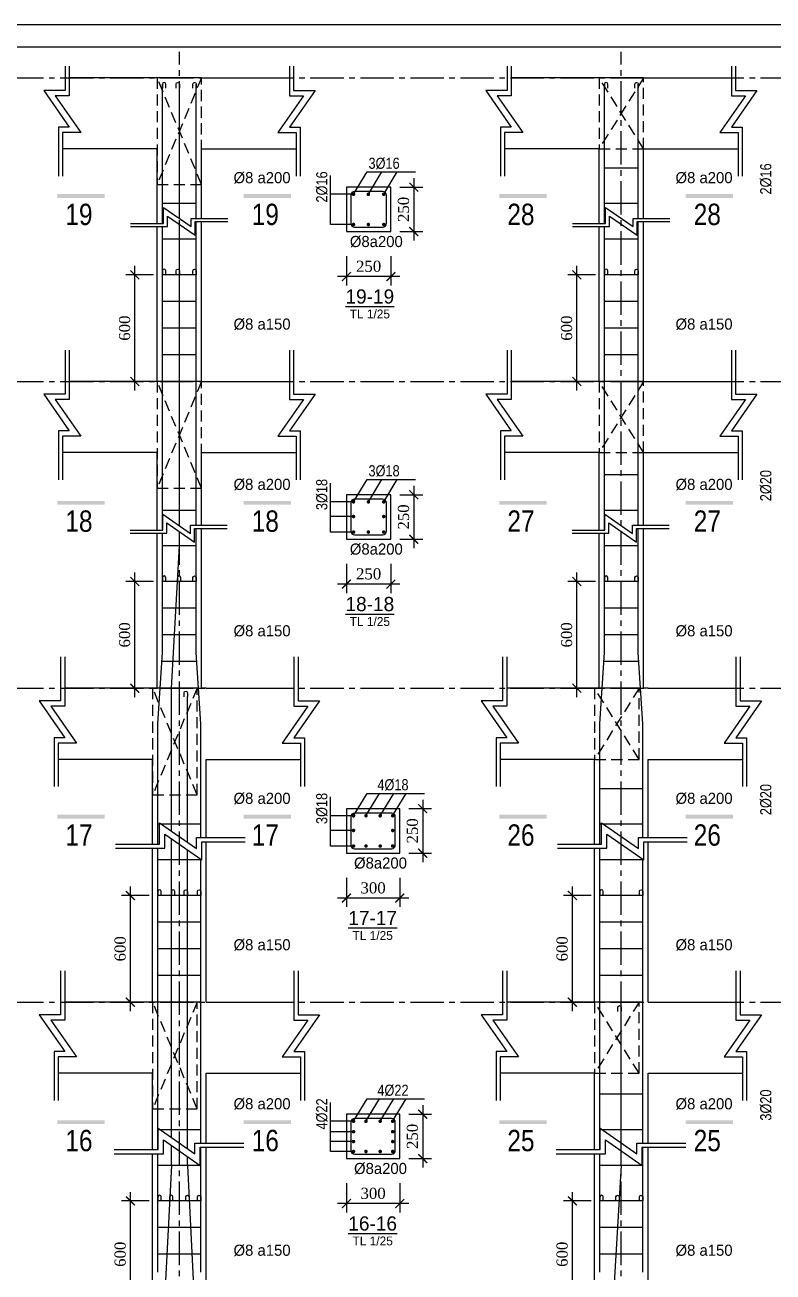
# Model space of a CAD drawing. Extents: x 394 to 12570, y -4198 to 1567.
# Drawn here: x 4833 to 5001.2, y -1526.1 to -1245.6 of the extents above; entities that cross this region are included whole.
import ezdxf

# ---------------------------------------------------------------- set-up
doc = ezdxf.new("R2010")
doc.units = 0
doc.header["$MEASUREMENT"] = 0
doc.linetypes.add('CENTER2', pattern=[1.125, 0.75, -0.125, 0.125, -0.125])
doc.linetypes.add('HIDDEN', pattern=[0.375, 0.25, -0.125])
doc.layers.get('0').update_dxf_attribs({"linetype": 'CONTINUOUS'})
doc.layers.get('DEFPOINTS').update_dxf_attribs({"linetype": 'CONTINUOUS'})
for name, color, linetype in [('cot', 8, 'CONTINUOUS'), ('DAI', 3, 'CONTINUOUS'), ('DUT', 9, 'CENTER2'), ('TEXT', 7, 'CONTINUOUS'), ('THEP', 6, 'CONTINUOUS'), ('TUONG', 7, 'CONTINUOUS')]:
    doc.layers.add(name, color=color, linetype=linetype)
doc.styles.add('DIM-NEW', font='')
doc.styles.add('style1', font='')
doc.styles.add('T1', font='romans.shx')
doc.styles.add('T2', font='')
doc.styles.get('DIM-NEW').set_extended_font_data('VNI-Helve-Condense')
doc.styles.get('style1').set_extended_font_data('VNI-Goudy')
doc.styles.get('T2').set_extended_font_data('VNI-Times')
doc.dimstyles.new('TL25', dxfattribs={"dimtxt": 2.5, "dimasz": 2, "dimexe": 2, "dimexo": 2, "dimgap": 1, "dimtad": 1, "dimdec": 0, "dimlfac": 25, "dimzin": 0, "dimdsep": 46, "dimtxsty": 'T2', "dimblk": 'ARCHTICK', "dimcen": 2.5, "dimdle": 2, "dimclrd": 1, "dimclre": 1, "dimclrt": 2, "dimadec": 0, "dimazin": 0, "dimtfac": 1, "dimtdec": 0, "dimtix": 1, "dimtofl": 0, "dimtmove": 0, "dimatfit": 0, "dimldrblk": 'ARCHTICK', "dimfxl": 1, "dimtolj": 1, "dimtzin": 0, "dimlwd": -1, "dimlwe": -1, "dimarcsym": 0})

# ---------------------------------------------------------------- blocks, each defined once
blk = doc.blocks.new('_ARCHTICK')
at = {"color": 0, "linetype": 'ByBlock', "const_width": 0.15}
blk.add_lwpolyline([(-0.5, -0.5), (0.5, 0.5)], dxfattribs=at)
blk = doc.blocks.new('*D191')
at = {"layer": 'cot', "color": 1, "transparency": 16777216}
for p, q in [((4905.29, -1297.56), (4905.29, -1304.15)), ((4915.29, -1297.56), (4915.29, -1304.15)), ((4917.29, -1302.15), (4903.29, -1302.15))]:
    blk.add_line(p, q, dxfattribs=at)
at = {"layer": 'DEFPOINTS', "color": 0, "transparency": 16777216}
for p in [(4905.29, -1295.56), (4915.29, -1295.56), (4905.29, -1302.15)]:
    blk.add_point(p, dxfattribs=at)
at = {"layer": 'cot', "color": 1, "transparency": 16777216, "xscale": 2, "yscale": 2, "zscale": 2, "rotation": 180}
blk.add_blockref('_ARCHTICK', (4905.29, -1302.15), dxfattribs=at)
at = {"layer": 'cot', "color": 1, "transparency": 16777216, "xscale": 2, "yscale": 2, "zscale": 2}
blk.add_blockref('_ARCHTICK', (4915.29, -1302.15), dxfattribs=at)
at = {"layer": 'cot', "color": 2, "lineweight": -2, "transparency": 16777216, "insert": (4910.29, -1299.85), "char_height": 2.5, "attachment_point": 5, "style": 'T2'}
blk.add_mtext('\\A1;250', dxfattribs=at)
blk = doc.blocks.new('*D190')
at = {"layer": 'cot', "color": 1, "transparency": 16777216}
for p, q in [((4920.44, -1280.04), (4920.44, -1294.04)), ((4917.29, -1282.04), (4922.44, -1282.04)), ((4917.29, -1292.04), (4922.44, -1292.04))]:
    blk.add_line(p, q, dxfattribs=at)
at = {"layer": 'DEFPOINTS', "color": 0, "transparency": 16777216}
for p in [(4915.29, -1282.04), (4915.29, -1292.04), (4920.44, -1292.04)]:
    blk.add_point(p, dxfattribs=at)
at = {"layer": 'cot', "color": 1, "transparency": 16777216, "xscale": 2, "yscale": 2, "zscale": 2}
for p, rotation in [((4920.44, -1282.04), 90), ((4920.44, -1292.04), 270)]:
    blk.add_blockref('_ARCHTICK', p, dxfattribs=dict(at, rotation=rotation))
at = {"layer": 'cot', "color": 2, "lineweight": -2, "transparency": 16777216, "insert": (4918.14, -1287.04), "char_height": 2.5, "attachment_point": 5, "rotation": 90, "style": 'T2'}
blk.add_mtext('\\A1;250', dxfattribs=at)
blk = doc.blocks.new('*D189')
at = {"layer": 'cot', "color": 1, "transparency": 16777216}
for p, q in [((4920.44, -1349.22), (4920.44, -1363.22)), ((4917.29, -1351.22), (4922.44, -1351.22)), ((4917.29, -1361.22), (4922.44, -1361.22))]:
    blk.add_line(p, q, dxfattribs=at)
at = {"layer": 'DEFPOINTS', "color": 0, "transparency": 16777216}
for p in [(4915.29, -1351.22), (4915.29, -1361.22), (4920.44, -1361.22)]:
    blk.add_point(p, dxfattribs=at)
at = {"layer": 'cot', "color": 1, "transparency": 16777216, "xscale": 2, "yscale": 2, "zscale": 2}
for p, rotation in [((4920.44, -1351.22), 90), ((4920.44, -1361.22), 270)]:
    blk.add_blockref('_ARCHTICK', p, dxfattribs=dict(at, rotation=rotation))
at = {"layer": 'cot', "color": 2, "lineweight": -2, "transparency": 16777216, "insert": (4918.14, -1356.22), "char_height": 2.5, "attachment_point": 5, "rotation": 90, "style": 'T2'}
blk.add_mtext('\\A1;250', dxfattribs=at)
blk = doc.blocks.new('*D188')
at = {"layer": 'cot', "color": 1, "transparency": 16777216}
for p, q in [((4905.29, -1366.74), (4905.29, -1373.33)), ((4915.29, -1366.74), (4915.29, -1373.33)), ((4917.29, -1371.33), (4903.29, -1371.33))]:
    blk.add_line(p, q, dxfattribs=at)
at = {"layer": 'DEFPOINTS', "color": 0, "transparency": 16777216}
for p in [(4905.29, -1364.74), (4915.29, -1364.74), (4905.29, -1371.33)]:
    blk.add_point(p, dxfattribs=at)
at = {"layer": 'cot', "color": 1, "transparency": 16777216, "xscale": 2, "yscale": 2, "zscale": 2, "rotation": 180}
blk.add_blockref('_ARCHTICK', (4905.29, -1371.33), dxfattribs=at)
at = {"layer": 'cot', "color": 1, "transparency": 16777216, "xscale": 2, "yscale": 2, "zscale": 2}
blk.add_blockref('_ARCHTICK', (4915.29, -1371.33), dxfattribs=at)
at = {"layer": 'cot', "color": 2, "lineweight": -2, "transparency": 16777216, "insert": (4910.29, -1369.03), "char_height": 2.5, "attachment_point": 5, "style": 'T2'}
blk.add_mtext('\\A1;250', dxfattribs=at)
blk = doc.blocks.new('*D187')
at = {"layer": 'cot', "color": 1, "transparency": 16777216}
for p, q in [((4905.29, -1437.36), (4905.29, -1443.94)), ((4917.29, -1437.36), (4917.29, -1443.94)), ((4919.29, -1441.94), (4903.29, -1441.94))]:
    blk.add_line(p, q, dxfattribs=at)
at = {"layer": 'DEFPOINTS', "color": 0, "transparency": 16777216}
for p in [(4905.29, -1435.36), (4917.29, -1435.36), (4905.29, -1441.94)]:
    blk.add_point(p, dxfattribs=at)
at = {"layer": 'cot', "color": 1, "transparency": 16777216, "xscale": 2, "yscale": 2, "zscale": 2, "rotation": 180}
blk.add_blockref('_ARCHTICK', (4905.29, -1441.94), dxfattribs=at)
at = {"layer": 'cot', "color": 1, "transparency": 16777216, "xscale": 2, "yscale": 2, "zscale": 2}
blk.add_blockref('_ARCHTICK', (4917.29, -1441.94), dxfattribs=at)
at = {"layer": 'cot', "color": 2, "lineweight": -2, "transparency": 16777216, "insert": (4911.29, -1439.66), "char_height": 2.5, "attachment_point": 5, "style": 'T2'}
blk.add_mtext('\\A1;300', dxfattribs=at)
blk = doc.blocks.new('*D186')
at = {"layer": 'cot', "color": 1, "transparency": 16777216}
for p, q in [((4919.29, -1421.83), (4924.44, -1421.83)), ((4922.44, -1419.83), (4922.44, -1433.83)), ((4919.29, -1431.83), (4924.44, -1431.83))]:
    blk.add_line(p, q, dxfattribs=at)
at = {"layer": 'DEFPOINTS', "color": 0, "transparency": 16777216}
for p in [(4917.29, -1421.83), (4917.29, -1431.83), (4922.44, -1431.83)]:
    blk.add_point(p, dxfattribs=at)
at = {"layer": 'cot', "color": 1, "transparency": 16777216, "xscale": 2, "yscale": 2, "zscale": 2}
for p, rotation in [((4922.44, -1421.83), 90), ((4922.44, -1431.83), 270)]:
    blk.add_blockref('_ARCHTICK', p, dxfattribs=dict(at, rotation=rotation))
at = {"layer": 'cot', "color": 2, "lineweight": -2, "transparency": 16777216, "insert": (4920.14, -1426.83), "char_height": 2.5, "attachment_point": 5, "rotation": 90, "style": 'T2'}
blk.add_mtext('\\A1;250', dxfattribs=at)
blk = doc.blocks.new('*D185')
at = {"layer": 'cot', "color": 1, "transparency": 16777216}
for p, q in [((4922.44, -1488.54), (4922.44, -1502.54)), ((4919.29, -1490.54), (4924.44, -1490.54)), ((4919.29, -1500.54), (4924.44, -1500.54))]:
    blk.add_line(p, q, dxfattribs=at)
at = {"layer": 'DEFPOINTS', "color": 0, "transparency": 16777216}
for p in [(4917.29, -1490.54), (4917.29, -1500.54), (4922.44, -1500.54)]:
    blk.add_point(p, dxfattribs=at)
at = {"layer": 'cot', "color": 1, "transparency": 16777216, "xscale": 2, "yscale": 2, "zscale": 2}
for p, rotation in [((4922.44, -1490.54), 90), ((4922.44, -1500.54), 270)]:
    blk.add_blockref('_ARCHTICK', p, dxfattribs=dict(at, rotation=rotation))
at = {"layer": 'cot', "color": 2, "lineweight": -2, "transparency": 16777216, "insert": (4920.14, -1495.54), "char_height": 2.5, "attachment_point": 5, "rotation": 90, "style": 'T2'}
blk.add_mtext('\\A1;250', dxfattribs=at)
blk = doc.blocks.new('*D184')
at = {"layer": 'cot', "color": 1, "transparency": 16777216}
for p, q in [((4905.29, -1506.06), (4905.29, -1512.65)), ((4917.29, -1506.06), (4917.29, -1512.65)), ((4919.29, -1510.65), (4903.29, -1510.65))]:
    blk.add_line(p, q, dxfattribs=at)
at = {"layer": 'DEFPOINTS', "color": 0, "transparency": 16777216}
for p in [(4905.29, -1504.06), (4917.29, -1504.06), (4905.29, -1510.65)]:
    blk.add_point(p, dxfattribs=at)
at = {"layer": 'cot', "color": 1, "transparency": 16777216, "xscale": 2, "yscale": 2, "zscale": 2, "rotation": 180}
blk.add_blockref('_ARCHTICK', (4905.29, -1510.65), dxfattribs=at)
at = {"layer": 'cot', "color": 1, "transparency": 16777216, "xscale": 2, "yscale": 2, "zscale": 2}
blk.add_blockref('_ARCHTICK', (4917.29, -1510.65), dxfattribs=at)
at = {"layer": 'cot', "color": 2, "lineweight": -2, "transparency": 16777216, "insert": (4911.29, -1508.37), "char_height": 2.5, "attachment_point": 5, "style": 'T2'}
blk.add_mtext('\\A1;300', dxfattribs=at)
blk = doc.blocks.new('*D143')
at = {"layer": 'DEFPOINTS', "color": 0, "transparency": 16777216}
for p in [(4857.72, -1301.75), (4863.93, -1301.75), (4862.73, -1325.75)]:
    blk.add_point(p, dxfattribs=at)
at = {"layer": 'TUONG', "color": 1, "transparency": 16777216}
for p, q in [((4857.72, -1327.75), (4857.72, -1299.75)), ((4861.93, -1301.75), (4855.72, -1301.75)), ((4860.73, -1325.75), (4855.72, -1325.75))]:
    blk.add_line(p, q, dxfattribs=at)
at = {"layer": 'TUONG', "color": 1, "transparency": 16777216, "xscale": 2, "yscale": 2, "zscale": 2}
for p, rotation in [((4857.72, -1301.75), 90), ((4857.72, -1325.75), 270)]:
    blk.add_blockref('_ARCHTICK', p, dxfattribs=dict(at, rotation=rotation))
at = {"layer": 'TUONG', "color": 2, "transparency": 16777216, "insert": (4855.43, -1313.75), "char_height": 2.5, "attachment_point": 5, "rotation": 90, "style": 'T2'}
blk.add_mtext('\\A1;600', dxfattribs=at)
blk = doc.blocks.new('*D142')
at = {"layer": 'DEFPOINTS', "color": 0, "transparency": 16777216}
for p in [(4857.72, -1370.74), (4863.93, -1370.74), (4862.73, -1394.74)]:
    blk.add_point(p, dxfattribs=at)
at = {"layer": 'TUONG', "color": 1, "transparency": 16777216}
for p, q in [((4857.72, -1396.74), (4857.72, -1368.74)), ((4861.93, -1370.74), (4855.72, -1370.74)), ((4860.73, -1394.74), (4855.72, -1394.74))]:
    blk.add_line(p, q, dxfattribs=at)
at = {"layer": 'TUONG', "color": 1, "transparency": 16777216, "xscale": 2, "yscale": 2, "zscale": 2}
for p, rotation in [((4857.72, -1370.74), 90), ((4857.72, -1394.74), 270)]:
    blk.add_blockref('_ARCHTICK', p, dxfattribs=dict(at, rotation=rotation))
at = {"layer": 'TUONG', "color": 2, "transparency": 16777216, "insert": (4855.43, -1382.74), "char_height": 2.5, "attachment_point": 5, "rotation": 90, "style": 'T2'}
blk.add_mtext('\\A1;600', dxfattribs=at)
blk = doc.blocks.new('*D141')
at = {"layer": 'DEFPOINTS', "color": 0, "transparency": 16777216}
for p in [(4856.72, -1441.35), (4862.93, -1441.35), (4861.73, -1465.35)]:
    blk.add_point(p, dxfattribs=at)
at = {"layer": 'TUONG', "color": 1, "transparency": 16777216}
for p, q in [((4860.93, -1441.35), (4854.72, -1441.35)), ((4856.72, -1467.35), (4856.72, -1439.35)), ((4859.73, -1465.35), (4854.72, -1465.35))]:
    blk.add_line(p, q, dxfattribs=at)
at = {"layer": 'TUONG', "color": 1, "transparency": 16777216, "xscale": 2, "yscale": 2, "zscale": 2}
for p, rotation in [((4856.72, -1441.35), 90), ((4856.72, -1465.35), 270)]:
    blk.add_blockref('_ARCHTICK', p, dxfattribs=dict(at, rotation=rotation))
at = {"layer": 'TUONG', "color": 2, "transparency": 16777216, "insert": (4854.43, -1453.35), "char_height": 2.5, "attachment_point": 5, "rotation": 90, "style": 'T2'}
blk.add_mtext('\\A1;600', dxfattribs=at)
blk = doc.blocks.new('*D140')
at = {"layer": 'DEFPOINTS', "color": 0, "transparency": 16777216}
for p in [(4856.72, -1510.06), (4862.93, -1510.06), (4861.73, -1534.06)]:
    blk.add_point(p, dxfattribs=at)
at = {"layer": 'TUONG', "color": 1, "transparency": 16777216}
for p, q in [((4856.72, -1536.06), (4856.72, -1508.06)), ((4860.93, -1510.06), (4854.72, -1510.06)), ((4859.73, -1534.06), (4854.72, -1534.06))]:
    blk.add_line(p, q, dxfattribs=at)
at = {"layer": 'TUONG', "color": 1, "transparency": 16777216, "xscale": 2, "yscale": 2, "zscale": 2}
for p, rotation in [((4856.72, -1510.06), 90), ((4856.72, -1534.06), 270)]:
    blk.add_blockref('_ARCHTICK', p, dxfattribs=dict(at, rotation=rotation))
at = {"layer": 'TUONG', "color": 2, "transparency": 16777216, "insert": (4854.43, -1522.06), "char_height": 2.5, "attachment_point": 5, "rotation": 90, "style": 'T2'}
blk.add_mtext('\\A1;600', dxfattribs=at)
blk = doc.blocks.new('*D127')
at = {"layer": 'DEFPOINTS', "color": 0, "transparency": 16777216}
for p in [(4956.1, -1510.06), (4962.3, -1510.06), (4961.1, -1534.06)]:
    blk.add_point(p, dxfattribs=at)
at = {"layer": 'TUONG', "color": 1, "transparency": 16777216}
for p, q in [((4956.1, -1536.06), (4956.1, -1508.06)), ((4960.3, -1510.06), (4954.1, -1510.06)), ((4959.1, -1534.06), (4954.1, -1534.06))]:
    blk.add_line(p, q, dxfattribs=at)
at = {"layer": 'TUONG', "color": 1, "transparency": 16777216, "xscale": 2, "yscale": 2, "zscale": 2}
for p, rotation in [((4956.1, -1510.06), 90), ((4956.1, -1534.06), 270)]:
    blk.add_blockref('_ARCHTICK', p, dxfattribs=dict(at, rotation=rotation))
at = {"layer": 'TUONG', "color": 2, "transparency": 16777216, "insert": (4953.8, -1522.06), "char_height": 2.5, "attachment_point": 5, "rotation": 90, "style": 'T2'}
blk.add_mtext('\\A1;600', dxfattribs=at)
blk = doc.blocks.new('*D126')
at = {"layer": 'DEFPOINTS', "color": 0, "transparency": 16777216}
for p in [(4956.1, -1441.35), (4962.3, -1441.35), (4961.1, -1465.35)]:
    blk.add_point(p, dxfattribs=at)
at = {"layer": 'TUONG', "color": 1, "transparency": 16777216}
for p, q in [((4960.3, -1441.35), (4954.1, -1441.35)), ((4956.1, -1467.35), (4956.1, -1439.35)), ((4959.1, -1465.35), (4954.1, -1465.35))]:
    blk.add_line(p, q, dxfattribs=at)
at = {"layer": 'TUONG', "color": 1, "transparency": 16777216, "xscale": 2, "yscale": 2, "zscale": 2}
for p, rotation in [((4956.1, -1441.35), 90), ((4956.1, -1465.35), 270)]:
    blk.add_blockref('_ARCHTICK', p, dxfattribs=dict(at, rotation=rotation))
at = {"layer": 'TUONG', "color": 2, "transparency": 16777216, "insert": (4953.8, -1453.35), "char_height": 2.5, "attachment_point": 5, "rotation": 90, "style": 'T2'}
blk.add_mtext('\\A1;600', dxfattribs=at)
blk = doc.blocks.new('*D125')
at = {"layer": 'DEFPOINTS', "color": 0, "transparency": 16777216}
for p in [(4957.1, -1370.74), (4963.3, -1370.74), (4962.1, -1394.74)]:
    blk.add_point(p, dxfattribs=at)
at = {"layer": 'TUONG', "color": 1, "transparency": 16777216}
for p, q in [((4957.1, -1396.74), (4957.1, -1368.74)), ((4961.3, -1370.74), (4955.1, -1370.74)), ((4960.1, -1394.74), (4955.1, -1394.74))]:
    blk.add_line(p, q, dxfattribs=at)
at = {"layer": 'TUONG', "color": 1, "transparency": 16777216, "xscale": 2, "yscale": 2, "zscale": 2}
for p, rotation in [((4957.1, -1370.74), 90), ((4957.1, -1394.74), 270)]:
    blk.add_blockref('_ARCHTICK', p, dxfattribs=dict(at, rotation=rotation))
at = {"layer": 'TUONG', "color": 2, "transparency": 16777216, "insert": (4954.8, -1382.74), "char_height": 2.5, "attachment_point": 5, "rotation": 90, "style": 'T2'}
blk.add_mtext('\\A1;600', dxfattribs=at)
blk = doc.blocks.new('*D124')
at = {"layer": 'DEFPOINTS', "color": 0, "transparency": 16777216}
for p in [(4957.1, -1301.75), (4963.3, -1301.75), (4962.1, -1325.75)]:
    blk.add_point(p, dxfattribs=at)
at = {"layer": 'TUONG', "color": 1, "transparency": 16777216}
for p, q in [((4957.1, -1327.75), (4957.1, -1299.75)), ((4961.3, -1301.75), (4955.1, -1301.75)), ((4960.1, -1325.75), (4955.1, -1325.75))]:
    blk.add_line(p, q, dxfattribs=at)
at = {"layer": 'TUONG', "color": 1, "transparency": 16777216, "xscale": 2, "yscale": 2, "zscale": 2}
for p, rotation in [((4957.1, -1301.75), 90), ((4957.1, -1325.75), 270)]:
    blk.add_blockref('_ARCHTICK', p, dxfattribs=dict(at, rotation=rotation))
at = {"layer": 'TUONG', "color": 2, "transparency": 16777216, "insert": (4954.8, -1313.75), "char_height": 2.5, "attachment_point": 5, "rotation": 90, "style": 'T2'}
blk.add_mtext('\\A1;600', dxfattribs=at)

msp = doc.modelspace()

# ---------------------------------------------------------------- linework, layer by layer
at = {"layer": 'cot', "lineweight": -2, "ltscale": 10}
for p, q in [((4906.889, -1283.641), (4909.932, -1278.595)), ((4909.932, -1278.595), (4920.857, -1278.595)), ((4910.227, -1283.641), (4913.27, -1278.595)), ((4913.689, -1283.641), (4916.732, -1278.595)), ((4901.685, -1290.441), (4901.685, -1279.407)), ((4906.889, -1283.641), (4901.685, -1283.641)), ((4906.889, -1290.441), (4901.685, -1290.441)), ((4901.685, -1359.618), (4901.685, -1348.584)), ((4906.889, -1352.818), (4909.932, -1347.771)), ((4909.932, -1347.771), (4920.857, -1347.771)), ((4910.227, -1352.818), (4913.27, -1347.771)), ((4913.689, -1352.818), (4916.732, -1347.771)), ((4906.889, -1352.818), (4901.685, -1352.818)), ((4906.889, -1356.121), (4901.685, -1356.121)), ((4906.889, -1359.618), (4901.685, -1359.618)), ((4901.685, -1430.232), (4901.685, -1419.198)), ((4906.889, -1423.432), (4909.932, -1418.386)), ((4909.688, -1423.432), (4912.731, -1418.386)), ((4909.932, -1418.386), (4922.857, -1418.386)), ((4912.89, -1423.432), (4915.933, -1418.386)), ((4915.689, -1423.432), (4918.732, -1418.386)), ((4906.889, -1423.432), (4901.685, -1423.432)), ((4906.889, -1426.736), (4901.685, -1426.736)), ((4906.889, -1430.232), (4901.685, -1430.232)), ((4901.685, -1498.94), (4901.685, -1487.906)), ((4906.889, -1492.14), (4909.932, -1487.094)), ((4909.688, -1492.14), (4912.731, -1487.094)), ((4909.932, -1487.094), (4922.857, -1487.094)), ((4912.89, -1492.14), (4915.933, -1487.094)), ((4915.689, -1492.14), (4918.732, -1487.094)), ((4906.889, -1492.14), (4901.685, -1492.14)), ((4906.889, -1494.486), (4901.685, -1494.486)), ((4906.889, -1496.713), (4901.685, -1496.713)), ((4906.889, -1498.94), (4901.685, -1498.94))]:
    msp.add_line(p, q, dxfattribs=at)
at = {"layer": 'DAI'}
for p, q in [((4970.904, -1277.746), (4963.304, -1277.746)), ((4871.529, -1285.746), (4863.929, -1285.746)), ((4970.904, -1285.746), (4963.304, -1285.746)), ((4871.529, -1293.746), (4863.929, -1293.746)), ((4970.904, -1293.746), (4963.304, -1293.746)), ((4871.529, -1301.746), (4863.929, -1301.746)), ((4970.904, -1301.746), (4963.304, -1301.746)), ((4871.529, -1307.746), (4863.929, -1307.746)), ((4970.904, -1307.746), (4963.304, -1307.746)), ((4871.529, -1313.746), (4863.929, -1313.746)), ((4970.904, -1313.746), (4963.304, -1313.746)), ((4871.529, -1319.746), (4863.929, -1319.746)), ((4970.904, -1319.746), (4963.304, -1319.746)), ((4871.529, -1325.746), (4863.929, -1325.746)), ((4970.904, -1325.746), (4963.304, -1325.746)), ((4970.904, -1346.737), (4963.304, -1346.737)), ((4871.529, -1354.737), (4863.929, -1354.737)), ((4970.904, -1354.737), (4963.304, -1354.737)), ((4871.529, -1362.737), (4863.929, -1362.737)), ((4970.904, -1362.737), (4963.304, -1362.737)), ((4871.529, -1370.737), (4863.929, -1370.737)), ((4970.904, -1370.737), (4963.304, -1370.737)), ((4871.529, -1376.737), (4863.929, -1376.737)), ((4970.904, -1376.737), (4963.304, -1376.737)), ((4871.529, -1382.737), (4863.929, -1382.737)), ((4970.904, -1382.737), (4963.304, -1382.737)), ((4871.654, -1388.737), (4863.804, -1388.737)), ((4971.029, -1388.737), (4963.179, -1388.737)), ((4872.029, -1394.737), (4863.429, -1394.737)), ((4971.404, -1394.737), (4962.804, -1394.737)), ((4971.904, -1417.352), (4962.304, -1417.352)), ((4872.529, -1425.352), (4862.929, -1425.352)), ((4971.904, -1425.352), (4962.304, -1425.352)), ((4872.529, -1433.352), (4862.929, -1433.352)), ((4971.904, -1433.352), (4962.304, -1433.352)), ((4872.529, -1441.352), (4862.929, -1441.352)), ((4971.904, -1441.352), (4962.304, -1441.352)), ((4872.529, -1447.352), (4862.929, -1447.352)), ((4971.904, -1447.352), (4962.304, -1447.352)), ((4872.529, -1453.352), (4862.929, -1453.352)), ((4971.904, -1453.352), (4962.304, -1453.352)), ((4872.529, -1459.352), (4862.929, -1459.352)), ((4971.904, -1459.352), (4962.304, -1459.352)), ((4872.529, -1465.352), (4862.929, -1465.352)), ((4971.904, -1465.352), (4962.304, -1465.352)), ((4971.904, -1486.059), (4962.304, -1486.059)), ((4872.529, -1494.059), (4862.929, -1494.059)), ((4971.904, -1494.059), (4962.304, -1494.059)), ((4872.529, -1502.059), (4862.929, -1502.059)), ((4971.904, -1502.059), (4962.304, -1502.059)), ((4872.529, -1510.059), (4862.929, -1510.059)), ((4971.904, -1510.059), (4962.304, -1510.059)), ((4872.529, -1516.059), (4862.929, -1516.059)), ((4971.904, -1516.059), (4962.304, -1516.059)), ((4872.529, -1522.059), (4862.929, -1522.059)), ((4971.904, -1522.059), (4962.304, -1522.059))]:
    msp.add_line(p, q, dxfattribs=at)
for points in [[(4913.489, -1291.041, 0.4142136), (4914.289, -1290.241), (4914.289, -1283.841, 0.4142136), (4913.489, -1283.041), (4907.089, -1283.041, 0.4142136), (4906.289, -1283.841), (4906.289, -1290.241, 0.4142136), (4907.089, -1291.041)], [(4913.489, -1360.218, 0.4142136), (4914.289, -1359.418), (4914.289, -1353.018, 0.4142136), (4913.489, -1352.218), (4907.089, -1352.218, 0.4142136), (4906.289, -1353.018), (4906.289, -1359.418, 0.4142136), (4907.089, -1360.218)], [(4915.489, -1430.832, 0.4142136), (4916.289, -1430.032), (4916.289, -1423.632, 0.4142136), (4915.489, -1422.832), (4907.089, -1422.832, 0.4142136), (4906.289, -1423.632), (4906.289, -1430.032, 0.4142136), (4907.089, -1430.832)], [(4915.489, -1499.54, 0.4142136), (4916.289, -1498.74), (4916.289, -1492.34, 0.4142136), (4915.489, -1491.54), (4907.089, -1491.54, 0.4142136), (4906.289, -1492.34), (4906.289, -1498.74, 0.4142136), (4907.089, -1499.54)]]:
    msp.add_lwpolyline(points, format="xyb", close=True, dxfattribs=at)
at = {"layer": 'DUT', "linetype": 'CENTER2', "ltscale": 10}
for p, q in [((4867.729, -2008.223), (4867.729, -1251.602)), ((4967.104, -2008.223), (4967.104, -1251.602)), ((4717.178, -1257.416), (5201.385, -1257.416)), ((4717.178, -1325.746), (5201.385, -1325.746)), ((4717.178, -1394.737), (5201.385, -1394.737)), ((4717.178, -1465.352), (5201.385, -1465.352))]:
    msp.add_line(p, q, dxfattribs=at)
at = {"layer": 'DUT', "linetype": 'HIDDEN', "ltscale": 10}
for p, q in [((4872.729, -1281.416), (4862.729, -1257.416)), ((4872.729, -1257.416), (4862.729, -1281.416)), ((4972.104, -1257.416), (4962.104, -1273.416)), ((4972.104, -1273.416), (4962.104, -1257.416)), ((4872.729, -1349.746), (4862.729, -1325.746)), ((4872.729, -1325.746), (4862.729, -1349.746)), ((4972.104, -1325.746), (4962.104, -1341.746)), ((4972.104, -1341.746), (4962.104, -1325.746)), ((4871.729, -1418.737), (4861.729, -1394.737)), ((4871.729, -1394.737), (4861.729, -1418.737)), ((4971.104, -1394.737), (4961.104, -1410.737)), ((4971.104, -1410.737), (4961.104, -1394.737)), ((4871.729, -1489.352), (4861.729, -1465.352)), ((4871.729, -1465.352), (4861.729, -1489.352)), ((4971.104, -1465.352), (4961.104, -1481.352)), ((4971.104, -1481.352), (4961.104, -1465.352))]:
    msp.add_line(p, q, dxfattribs=at)
for points in [[(4862.729, -1281.416), (4872.729, -1281.416), (4872.729, -1257.416), (4862.729, -1257.416)], [(4962.104, -1273.416), (4972.104, -1273.416), (4972.104, -1257.416), (4962.104, -1257.416)], [(4962.104, -1341.746), (4972.104, -1341.746), (4972.104, -1325.746), (4962.104, -1325.746)], [(4861.729, -1418.737), (4871.729, -1418.737), (4871.729, -1394.737), (4861.729, -1394.737)], [(4961.104, -1410.737), (4971.104, -1410.737), (4971.104, -1394.737), (4961.104, -1394.737)], [(4961.104, -1481.352), (4971.104, -1481.352), (4971.104, -1465.352), (4961.104, -1465.352)]]:
    msp.add_lwpolyline(points, close=True, dxfattribs=at)
for points in [[(4872.729, -1325.746), (4862.729, -1325.746)], [(4862.729, -1325.746), (4862.729, -1349.746), (4872.729, -1349.746), (4872.729, -1325.746)], [(4861.729, -1465.352), (4861.729, -1489.352), (4871.729, -1489.352), (4871.729, -1465.352), (4861.729, -1465.352)]]:
    msp.add_lwpolyline(points, dxfattribs=at)
at = {"layer": 'TEXT', "ltscale": 10}
for points in [[(4850.957, -1284.452), (4850.957, -1283.612), (4840.314, -1284.452), (4840.314, -1283.612)], [(4892.856, -1284.452), (4892.856, -1283.612), (4882.213, -1284.452), (4882.213, -1283.612)], [(4950.333, -1284.452), (4950.333, -1283.612), (4939.689, -1284.452), (4939.689, -1283.612)], [(4992.232, -1284.452), (4992.232, -1283.612), (4981.588, -1284.452), (4981.588, -1283.612)], [(4850.957, -1353.443), (4850.957, -1352.603), (4840.314, -1353.443), (4840.314, -1352.603)], [(4892.856, -1353.443), (4892.856, -1352.603), (4882.213, -1353.443), (4882.213, -1352.603)], [(4950.333, -1353.443), (4950.333, -1352.603), (4939.689, -1353.443), (4939.689, -1352.603)], [(4992.232, -1353.443), (4992.232, -1352.603), (4981.588, -1353.443), (4981.588, -1352.603)], [(4850.957, -1424.058), (4850.957, -1423.218), (4840.314, -1424.058), (4840.314, -1423.218)], [(4892.856, -1424.058), (4892.856, -1423.218), (4882.213, -1424.058), (4882.213, -1423.218)], [(4950.333, -1424.058), (4950.333, -1423.218), (4939.689, -1424.058), (4939.689, -1423.218)], [(4992.232, -1424.058), (4992.232, -1423.218), (4981.588, -1424.058), (4981.588, -1423.218)], [(4850.957, -1492.765), (4850.957, -1491.925), (4840.314, -1492.765), (4840.314, -1491.925)], [(4892.856, -1492.765), (4892.856, -1491.925), (4882.213, -1492.765), (4882.213, -1491.925)], [(4950.333, -1492.765), (4950.333, -1491.925), (4939.689, -1492.765), (4939.689, -1491.925)], [(4992.232, -1492.765), (4992.232, -1491.925), (4981.588, -1492.765), (4981.588, -1491.925)]]:
    msp.add_trace(points, dxfattribs=at)
at = {"layer": 'THEP', "ltscale": 10}
for p, q in [((4867.729, -1289.072), (4867.729, -1258.855)), ((4867.729, -1358.148), (4867.729, -1290.397)), ((4867.729, -1362.737), (4867.729, -1359.473)), ((4865.929, -1394.737), (4867.729, -1362.737)), ((4862.929, -1402.737), (4863.929, -1386.737)), ((4872.529, -1402.737), (4871.529, -1386.737)), ((4962.304, -1402.737), (4963.304, -1386.737)), ((4971.904, -1402.737), (4970.904, -1386.737)), ((4865.929, -1426.838), (4865.929, -1394.737)), ((4869.529, -1429.348), (4869.529, -1396.636)), ((4865.929, -1495.761), (4865.929, -1428.605)), ((4869.529, -1498.271), (4869.529, -1431.115)), ((4967.104, -1497.016), (4967.104, -1467.408)), ((4865.929, -1502.059), (4865.929, -1497.528)), ((4869.529, -1502.059), (4869.529, -1500.038)), ((4967.104, -1502.059), (4967.104, -1498.783)), ((4865.929, -1502.059), (4864.329, -1534.059)), ((4869.529, -1502.059), (4871.129, -1534.059)), ((4967.104, -1502.059), (4965.173, -1534.059))]:
    msp.add_line(p, q, dxfattribs=at)
msp.add_lwpolyline([(5269.142, -2081.552), (5269.142, -1250.552), (4685.142, -1250.552), (4685.142, -2081.552)], close=True, dxfattribs=at)
for points in [[(4864.679, -1259.757), (4864.679, -1258.855, 1), (4863.929, -1258.855), (4863.929, -1259.749)], [(4866.979, -1259.757), (4866.979, -1258.855, -1), (4867.729, -1258.855), (4867.729, -1259.749)], [(4870.779, -1259.757), (4870.779, -1258.855, -1), (4871.529, -1258.855), (4871.529, -1259.749)], [(4964.054, -1259.757), (4964.054, -1258.855, 1), (4963.304, -1258.855), (4963.304, -1259.749)], [(4970.154, -1259.757), (4970.154, -1258.855, -1), (4970.904, -1258.855), (4970.904, -1259.749)], [(4864.679, -1301.755), (4864.679, -1300.853, 1), (4863.929, -1300.853), (4863.929, -1301.746)], [(4866.979, -1301.755), (4866.979, -1300.853, -1), (4867.729, -1300.853), (4867.729, -1301.746)], [(4870.779, -1301.755), (4870.779, -1300.853, -1), (4871.529, -1300.853), (4871.529, -1301.746)], [(4964.054, -1301.755), (4964.054, -1300.853, 1), (4963.304, -1300.853), (4963.304, -1301.746)], [(4970.154, -1301.755), (4970.154, -1300.853, -1), (4970.904, -1300.853), (4970.904, -1301.746)], [(4864.679, -1370.745), (4864.679, -1369.843, 1), (4863.929, -1369.843), (4863.929, -1370.737)], [(4868.029, -1370.745), (4868.029, -1369.843, 1), (4867.279, -1369.843), (4867.279, -1370.737)], [(4870.779, -1370.745), (4870.779, -1369.843, -1), (4871.529, -1369.843), (4871.529, -1370.737)], [(4964.054, -1370.745), (4964.054, -1369.843, 1), (4963.304, -1369.843), (4963.304, -1370.737)], [(4970.154, -1370.745), (4970.154, -1369.843, -1), (4970.904, -1369.843), (4970.904, -1370.737)], [(4868.779, -1396.644), (4868.779, -1395.743, -1), (4869.529, -1395.743), (4869.529, -1396.636)], [(4863.679, -1441.36), (4863.679, -1440.458, 1), (4862.929, -1440.458), (4862.929, -1441.352)], [(4866.679, -1441.36), (4866.679, -1440.458, 1), (4865.929, -1440.458), (4865.929, -1441.352)], [(4868.779, -1441.36), (4868.779, -1440.458, -1), (4869.529, -1440.458), (4869.529, -1441.352)], [(4871.779, -1441.36), (4871.779, -1440.458, -1), (4872.529, -1440.458), (4872.529, -1441.352)], [(4963.054, -1441.36), (4963.054, -1440.458, 1), (4962.304, -1440.458), (4962.304, -1441.352)], [(4971.154, -1441.36), (4971.154, -1440.458, -1), (4971.904, -1440.458), (4971.904, -1441.352)], [(4966.354, -1467.417), (4966.354, -1466.515, -1), (4967.104, -1466.515), (4967.104, -1467.408)], [(4863.679, -1510.068), (4863.679, -1509.166, 1), (4862.929, -1509.166), (4862.929, -1510.059)], [(4866.279, -1510.068), (4866.279, -1509.166, 1), (4865.529, -1509.166), (4865.529, -1510.059)], [(4869.178, -1510.045), (4869.178, -1509.143, -1), (4869.928, -1509.143), (4869.928, -1510.037)], [(4871.779, -1510.068), (4871.779, -1509.166, -1), (4872.529, -1509.166), (4872.529, -1510.059)], [(4963.054, -1510.068), (4963.054, -1509.166, 1), (4962.304, -1509.166), (4962.304, -1510.059)], [(4965.871, -1510.068), (4965.871, -1509.166, -1), (4966.621, -1509.166), (4966.621, -1510.059)], [(4971.154, -1510.068), (4971.154, -1509.166, -1), (4971.904, -1509.166), (4971.904, -1510.059)]]:
    msp.add_lwpolyline(points, format="xyb", dxfattribs=at)
for points in [[(4863.929, -1290.206), (4863.929, -1258.855)], [(4871.529, -1289.102), (4871.529, -1258.855)], [(4963.304, -1290.206), (4963.304, -1258.855)], [(4970.904, -1289.102), (4970.904, -1258.855)], [(4871.529, -1358.092), (4871.529, -1289.79)], [(4970.904, -1358.092), (4970.904, -1289.79)], [(4863.929, -1359.197), (4863.929, -1290.894)], [(4963.304, -1359.197), (4963.304, -1290.894)], [(4863.929, -1386.737), (4863.929, -1359.885)], [(4871.529, -1386.737), (4871.529, -1358.78)], [(4963.304, -1386.737), (4963.304, -1359.885)], [(4970.904, -1386.737), (4970.904, -1358.78)], [(4862.929, -1429.812), (4862.929, -1402.737)], [(4872.529, -1428.338), (4872.529, -1402.737)], [(4962.304, -1429.812), (4962.304, -1402.737)], [(4971.904, -1428.338), (4971.904, -1402.737)], [(4862.929, -1498.519), (4862.929, -1430.729)], [(4872.529, -1497.046), (4872.529, -1433.207)], [(4962.304, -1498.519), (4962.304, -1430.729)], [(4971.904, -1497.046), (4971.904, -1433.207)], [(4862.929, -1526.059), (4862.929, -1499.437)], [(4872.529, -1526.059), (4872.529, -1497.963)], [(4962.304, -1526.059), (4962.304, -1499.437)], [(4971.904, -1526.059), (4971.904, -1497.963)]]:
    msp.add_lwpolyline(points, dxfattribs=at)
at = {"layer": 'THEP', "const_width": 0.4}
for points in [[(4906.889, -1283.441, -1), (4906.889, -1283.841, -1)], [(4910.227, -1283.441, -1), (4910.227, -1283.841, -1)], [(4913.689, -1283.441, 1), (4913.689, -1283.841, 1)], [(4906.889, -1290.641, 1), (4906.889, -1290.241, 1)], [(4910.227, -1290.641, 1), (4910.227, -1290.241, 1)], [(4913.689, -1290.641, -1), (4913.689, -1290.241, -1)], [(4906.889, -1352.618, -1), (4906.889, -1353.018, -1)], [(4910.227, -1352.618, -1), (4910.227, -1353.018, -1)], [(4913.689, -1352.618, 1), (4913.689, -1353.018, 1)], [(4906.889, -1356.321, 1), (4906.889, -1355.921, 1)], [(4913.689, -1356.321, -1), (4913.689, -1355.921, -1)], [(4906.889, -1359.818, 1), (4906.889, -1359.418, 1)], [(4910.227, -1359.818, 1), (4910.227, -1359.418, 1)], [(4913.689, -1359.818, -1), (4913.689, -1359.418, -1)], [(4906.889, -1423.232, -1), (4906.889, -1423.632, -1)], [(4909.688, -1423.232, -1), (4909.688, -1423.632, -1)], [(4912.89, -1423.232, 1), (4912.89, -1423.632, 1)], [(4915.689, -1423.232, 1), (4915.689, -1423.632, 1)], [(4906.889, -1426.936, 1), (4906.889, -1426.536, 1)], [(4915.689, -1426.936, -1), (4915.689, -1426.536, -1)], [(4906.889, -1430.432, 1), (4906.889, -1430.032, 1)], [(4909.688, -1430.432, 1), (4909.688, -1430.032, 1)], [(4912.89, -1430.432, -1), (4912.89, -1430.032, -1)], [(4915.689, -1430.432, -1), (4915.689, -1430.032, -1)], [(4906.889, -1491.94, -1), (4906.889, -1492.34, -1)], [(4909.688, -1491.94, -1), (4909.688, -1492.34, -1)], [(4912.89, -1491.94, 1), (4912.89, -1492.34, 1)], [(4915.689, -1491.94, 1), (4915.689, -1492.34, 1)], [(4906.889, -1494.686, 1), (4906.889, -1494.286, 1)], [(4915.689, -1494.686, -1), (4915.689, -1494.286, -1)], [(4906.889, -1496.913, 1), (4906.889, -1496.513, 1)], [(4915.689, -1496.913, -1), (4915.689, -1496.513, -1)], [(4906.889, -1499.14, 1), (4906.889, -1498.74, 1)], [(4909.688, -1499.14, 1), (4909.688, -1498.74, 1)], [(4912.89, -1499.14, -1), (4912.89, -1498.74, -1)], [(4915.689, -1499.14, -1), (4915.689, -1498.74, -1)]]:
    msp.add_lwpolyline(points, format="xyb", close=True, dxfattribs=at)
at = {"layer": 'TUONG'}
for p, q in [((4862.729, -1257.416), (4842.963, -1257.416)), ((4872.729, -1257.416), (4862.729, -1257.416)), ((4872.729, -1257.416), (4892.495, -1257.416)), ((4962.104, -1257.416), (4942.338, -1257.416)), ((4972.104, -1257.416), (4962.104, -1257.416)), ((4972.104, -1257.416), (4991.87, -1257.416)), ((4862.729, -1273.416), (4841.49, -1273.416)), ((4862.729, -1290.206), (4862.729, -1273.416)), ((4872.729, -1289.102), (4872.729, -1273.416)), ((4872.729, -1273.416), (4893.968, -1273.416)), ((4962.104, -1273.416), (4940.865, -1273.416)), ((4962.104, -1290.206), (4962.104, -1273.416)), ((4972.104, -1289.102), (4972.104, -1273.416)), ((4972.104, -1273.416), (4993.343, -1273.416)), ((4872.729, -1325.746), (4872.729, -1289.79)), ((4972.104, -1325.746), (4972.104, -1289.79)), ((4862.729, -1325.746), (4862.729, -1290.894)), ((4962.104, -1325.746), (4962.104, -1290.894)), ((4862.729, -1325.746), (4842.963, -1325.746)), ((4872.729, -1325.746), (4892.495, -1325.746)), ((4962.104, -1325.746), (4942.338, -1325.746)), ((4972.104, -1325.746), (4991.87, -1325.746)), ((4862.729, -1341.746), (4841.49, -1341.746)), ((4862.729, -1359.197), (4862.729, -1341.746)), ((4872.729, -1358.092), (4872.729, -1341.746)), ((4872.729, -1341.746), (4893.968, -1341.746)), ((4962.104, -1341.746), (4940.865, -1341.746)), ((4962.104, -1359.197), (4962.104, -1341.746)), ((4972.104, -1358.092), (4972.104, -1341.746)), ((4972.104, -1341.746), (4993.343, -1341.746)), ((4862.729, -1394.737), (4862.729, -1359.885)), ((4872.729, -1394.737), (4872.729, -1358.78)), ((4962.104, -1394.737), (4962.104, -1359.885)), ((4972.104, -1394.737), (4972.104, -1358.78)), ((4861.729, -1394.737), (4841.963, -1394.737)), ((4861.729, -1394.737), (4862.729, -1394.737)), ((4873.729, -1394.737), (4872.729, -1394.737)), ((4873.729, -1394.737), (4893.495, -1394.737)), ((4961.104, -1394.737), (4941.338, -1394.737)), ((4961.104, -1394.737), (4962.104, -1394.737)), ((4973.104, -1394.737), (4972.104, -1394.737)), ((4973.104, -1394.737), (4992.87, -1394.737)), ((4861.729, -1410.737), (4840.49, -1410.737)), ((4861.729, -1429.812), (4861.729, -1410.737)), ((4873.729, -1428.338), (4873.729, -1410.737)), ((4873.729, -1410.737), (4894.968, -1410.737)), ((4961.104, -1410.737), (4939.865, -1410.737)), ((4961.104, -1429.812), (4961.104, -1410.737)), ((4973.104, -1428.338), (4973.104, -1410.737)), ((4973.104, -1410.737), (4994.343, -1410.737)), ((4873.729, -1465.352), (4873.729, -1429.256)), ((4973.104, -1465.352), (4973.104, -1429.256)), ((4861.729, -1465.352), (4861.729, -1430.729)), ((4961.104, -1465.352), (4961.104, -1430.729)), ((4861.729, -1465.352), (4841.963, -1465.352)), ((4873.729, -1465.352), (4893.495, -1465.352)), ((4961.104, -1465.352), (4941.338, -1465.352)), ((4973.104, -1465.352), (4992.87, -1465.352)), ((4861.729, -1481.352), (4840.49, -1481.352)), ((4861.729, -1498.519), (4861.729, -1481.352)), ((4873.729, -1497.046), (4873.729, -1481.352)), ((4873.729, -1481.352), (4894.968, -1481.352)), ((4961.104, -1481.352), (4939.865, -1481.352)), ((4961.104, -1498.519), (4961.104, -1481.352)), ((4973.104, -1497.046), (4973.104, -1481.352)), ((4973.104, -1481.352), (4994.343, -1481.352)), ((4861.729, -1534.059), (4861.729, -1499.437)), ((4873.729, -1534.059), (4873.729, -1497.963)), ((4961.104, -1534.059), (4961.104, -1499.437)), ((4973.104, -1534.059), (4973.104, -1497.963))]:
    msp.add_line(p, q, dxfattribs=at)
msp.add_lwpolyline([(5274.142, -2086.552), (5274.142, -1245.552), (4680.142, -1245.552), (4680.142, -2086.552)], close=True, dxfattribs=at)
for points in [[(4842.046, -1254.814), (4842.046, -1260.274), (4837.227, -1260.274), (4842.993, -1268.543), (4840.572, -1268.543), (4840.572, -1279.545)], [(4842.963, -1254.814), (4842.963, -1261.474), (4839.831, -1261.474), (4845.596, -1269.743), (4841.49, -1269.743), (4841.49, -1279.545)], [(4892.495, -1254.814), (4892.495, -1261.474), (4895.627, -1261.474), (4889.862, -1269.743), (4893.968, -1269.743), (4893.968, -1279.545)], [(4893.412, -1254.814), (4893.412, -1260.274), (4898.231, -1260.274), (4892.465, -1268.543), (4894.885, -1268.543), (4894.885, -1279.545)], [(4941.421, -1254.814), (4941.421, -1260.274), (4936.602, -1260.274), (4942.368, -1268.543), (4939.948, -1268.543), (4939.948, -1279.545)], [(4942.338, -1254.814), (4942.338, -1261.474), (4939.206, -1261.474), (4944.972, -1269.743), (4940.865, -1269.743), (4940.865, -1279.545)], [(4991.87, -1254.814), (4991.87, -1261.474), (4995.002, -1261.474), (4989.237, -1269.743), (4993.343, -1269.743), (4993.343, -1279.545)], [(4992.787, -1254.814), (4992.787, -1260.274), (4997.606, -1260.274), (4991.84, -1268.543), (4994.261, -1268.543), (4994.261, -1279.545)], [(4915.289, -1282.041), (4915.289, -1282.041), (4905.289, -1282.041), (4905.289, -1292.041), (4915.289, -1292.041), (4915.289, -1292.041)], [(4915.289, -1292.041), (4915.289, -1282.041)], [(4856.761, -1290.206), (4864.173, -1290.206), (4864.173, -1286.592), (4870.375, -1290.917), (4870.375, -1289.102), (4878.627, -1289.102)], [(4956.136, -1290.206), (4963.549, -1290.206), (4963.549, -1286.592), (4969.75, -1290.917), (4969.75, -1289.102), (4978.002, -1289.102)], [(4856.761, -1290.894), (4865.073, -1290.894), (4865.073, -1288.545), (4871.275, -1292.869), (4871.275, -1289.79), (4878.627, -1289.79)], [(4956.136, -1290.894), (4964.449, -1290.894), (4964.449, -1288.545), (4970.65, -1292.869), (4970.65, -1289.79), (4978.002, -1289.79)], [(4842.046, -1318.721), (4842.046, -1328.604), (4837.227, -1328.604), (4842.993, -1336.873), (4840.572, -1336.873), (4840.572, -1347.875)], [(4842.963, -1318.721), (4842.963, -1329.804), (4839.831, -1329.804), (4845.596, -1338.073), (4841.49, -1338.073), (4841.49, -1347.875)], [(4892.495, -1318.721), (4892.495, -1329.804), (4895.627, -1329.804), (4889.862, -1338.073), (4893.968, -1338.073), (4893.968, -1347.875)], [(4893.412, -1318.721), (4893.412, -1328.604), (4898.231, -1328.604), (4892.465, -1336.873), (4894.885, -1336.873), (4894.885, -1347.875)], [(4941.421, -1318.721), (4941.421, -1328.604), (4936.602, -1328.604), (4942.368, -1336.873), (4939.948, -1336.873), (4939.948, -1347.875)], [(4942.338, -1318.721), (4942.338, -1329.804), (4939.206, -1329.804), (4944.972, -1338.073), (4940.865, -1338.073), (4940.865, -1347.875)], [(4991.87, -1318.721), (4991.87, -1329.804), (4995.002, -1329.804), (4989.237, -1338.073), (4993.343, -1338.073), (4993.343, -1347.875)], [(4992.787, -1318.721), (4992.787, -1328.604), (4997.606, -1328.604), (4991.84, -1336.873), (4994.261, -1336.873), (4994.261, -1347.875)], [(4915.289, -1351.218), (4915.289, -1351.218), (4905.289, -1351.218), (4905.289, -1361.218), (4915.289, -1361.218), (4915.289, -1361.218)], [(4915.289, -1361.218), (4915.289, -1351.218)], [(4856.638, -1359.197), (4864.051, -1359.197), (4864.051, -1355.583), (4870.252, -1359.907), (4870.252, -1358.092), (4878.504, -1358.092)], [(4856.638, -1359.885), (4864.951, -1359.885), (4864.951, -1357.536), (4871.152, -1361.86), (4871.152, -1358.78), (4878.504, -1358.78)], [(4956.013, -1359.197), (4963.426, -1359.197), (4963.426, -1355.583), (4969.627, -1359.907), (4969.627, -1358.092), (4977.879, -1358.092)], [(4956.013, -1359.885), (4964.326, -1359.885), (4964.326, -1357.536), (4970.527, -1361.86), (4970.527, -1358.78), (4977.879, -1358.78)], [(4841.046, -1387.712), (4841.046, -1397.595), (4836.227, -1397.595), (4841.993, -1405.863), (4839.572, -1405.863), (4839.572, -1416.866)], [(4841.963, -1387.712), (4841.963, -1398.795), (4838.831, -1398.795), (4844.596, -1407.063), (4840.49, -1407.063), (4840.49, -1416.866)], [(4893.495, -1387.712), (4893.495, -1398.795), (4896.627, -1398.795), (4890.862, -1407.063), (4894.968, -1407.063), (4894.968, -1416.866)], [(4894.412, -1387.712), (4894.412, -1397.595), (4899.231, -1397.595), (4893.465, -1405.863), (4895.885, -1405.863), (4895.885, -1416.866)], [(4940.421, -1387.712), (4940.421, -1397.595), (4935.602, -1397.595), (4941.368, -1405.863), (4938.948, -1405.863), (4938.948, -1416.866)], [(4941.338, -1387.712), (4941.338, -1398.795), (4938.206, -1398.795), (4943.972, -1407.063), (4939.865, -1407.063), (4939.865, -1416.866)], [(4992.87, -1387.712), (4992.87, -1398.795), (4996.002, -1398.795), (4990.237, -1407.063), (4994.343, -1407.063), (4994.343, -1416.866)], [(4993.787, -1387.712), (4993.787, -1397.595), (4998.606, -1397.595), (4992.84, -1405.863), (4995.261, -1405.863), (4995.261, -1416.866)], [(4917.289, -1421.832), (4917.289, -1421.832), (4905.289, -1421.832), (4905.289, -1431.832), (4917.289, -1431.832), (4917.289, -1431.832)], [(4917.289, -1431.832), (4917.289, -1421.832)], [(4853.4, -1429.812), (4863.284, -1429.812), (4863.284, -1424.993), (4871.552, -1430.759), (4871.552, -1428.338), (4882.555, -1428.338)], [(4853.4, -1430.729), (4864.484, -1430.729), (4864.484, -1427.597), (4872.752, -1433.362), (4872.752, -1429.256), (4882.555, -1429.256)], [(4952.776, -1429.812), (4962.659, -1429.812), (4962.659, -1424.993), (4970.927, -1430.759), (4970.927, -1428.338), (4981.93, -1428.338)], [(4952.776, -1430.729), (4963.859, -1430.729), (4963.859, -1427.597), (4972.127, -1433.362), (4972.127, -1429.256), (4981.93, -1429.256)], [(4841.046, -1458.326), (4841.046, -1468.21), (4836.227, -1468.21), (4841.993, -1476.478), (4839.572, -1476.478), (4839.572, -1487.481)], [(4841.963, -1458.326), (4841.963, -1469.41), (4838.831, -1469.41), (4844.596, -1477.678), (4840.49, -1477.678), (4840.49, -1487.481)], [(4893.495, -1458.326), (4893.495, -1469.41), (4896.627, -1469.41), (4890.862, -1477.678), (4894.968, -1477.678), (4894.968, -1487.481)], [(4894.412, -1458.326), (4894.412, -1468.21), (4899.231, -1468.21), (4893.465, -1476.478), (4895.885, -1476.478), (4895.885, -1487.481)], [(4940.421, -1458.326), (4940.421, -1468.21), (4935.602, -1468.21), (4941.368, -1476.478), (4938.948, -1476.478), (4938.948, -1487.481)], [(4941.338, -1458.326), (4941.338, -1469.41), (4938.206, -1469.41), (4943.972, -1477.678), (4939.865, -1477.678), (4939.865, -1487.481)], [(4992.87, -1458.326), (4992.87, -1469.41), (4996.002, -1469.41), (4990.237, -1477.678), (4994.343, -1477.678), (4994.343, -1487.481)], [(4993.787, -1458.326), (4993.787, -1468.21), (4998.606, -1468.21), (4992.84, -1476.478), (4995.261, -1476.478), (4995.261, -1487.481)], [(4917.289, -1490.54), (4917.289, -1490.54), (4905.289, -1490.54), (4905.289, -1500.54), (4917.289, -1500.54), (4917.289, -1500.54)], [(4917.289, -1500.54), (4917.289, -1490.54)], [(4853.091, -1498.519), (4862.974, -1498.519), (4862.974, -1493.7), (4871.242, -1499.466), (4871.242, -1497.046), (4882.245, -1497.046)], [(4952.466, -1498.519), (4962.349, -1498.519), (4962.349, -1493.7), (4970.618, -1499.466), (4970.618, -1497.046), (4981.62, -1497.046)], [(4853.091, -1499.437), (4864.174, -1499.437), (4864.174, -1496.304), (4872.442, -1502.07), (4872.442, -1497.963), (4882.245, -1497.963)], [(4952.466, -1499.437), (4963.549, -1499.437), (4963.549, -1496.304), (4971.818, -1502.07), (4971.818, -1497.963), (4981.62, -1497.963)]]:
    msp.add_lwpolyline(points, dxfattribs=at)

# ---------------------------------------------------------------- texts
at = {"layer": 'TEXT', "style": 'DIM-NEW'}
for s, p in [('3%%25416', (4910.255, -1277.911)), ('3%%25418', (4910.255, -1347.087)), ('4%%25418', (4912.255, -1417.702)), ('4%%25422', (4912.255, -1486.41))]:
    e = msp.add_text(s, height=2.5, dxfattribs=at)
    e.set_placement(p)
    e.dxf.unprotected_set("ltscale", 0)
at = {"layer": 'TEXT', "ltscale": 10}
for s, height, style, p in [('%%2548 a200', 2.5, 'style1', (4879.911, -1281.147)), ('%%2548 a200', 2.5, 'style1', (4979.286, -1281.147)), ('19', 4.8, 'DIM-NEW', (4842.098, -1290.564)), ('19', 4.8, 'DIM-NEW', (4883.997, -1290.564)), ('28', 4.8, 'DIM-NEW', (4941.473, -1290.564)), ('28', 4.8, 'DIM-NEW', (4983.372, -1290.564)), ('%%2548a200', 2.5, 'style1', (4906.065, -1295.513)), ('%%2548 a150', 2.5, 'style1', (4879.911, -1314.085)), ('%%2548 a150', 2.5, 'style1', (4979.286, -1314.085)), ('%%2548 a200', 2.5, 'style1', (4879.911, -1350.137)), ('%%2548 a200', 2.5, 'style1', (4979.286, -1350.137)), ('18', 4.8, 'DIM-NEW', (4842.098, -1359.554)), ('18', 4.8, 'DIM-NEW', (4883.997, -1359.554)), ('27', 4.8, 'DIM-NEW', (4941.473, -1359.554)), ('27', 4.8, 'DIM-NEW', (4983.372, -1359.554)), ('%%2548a200', 2.5, 'style1', (4906.065, -1364.69)), ('%%2548 a150', 2.5, 'style1', (4879.911, -1383.076)), ('%%2548 a150', 2.5, 'style1', (4979.286, -1383.076)), ('%%2548 a200', 2.5, 'style1', (4879.911, -1420.752)), ('%%2548 a200', 2.5, 'style1', (4979.286, -1420.752)), ('17', 4.8, 'DIM-NEW', (4842.098, -1430.169)), ('17', 4.8, 'DIM-NEW', (4883.997, -1430.169)), ('26', 4.8, 'DIM-NEW', (4941.473, -1430.169)), ('26', 4.8, 'DIM-NEW', (4983.372, -1430.169)), ('%%2548a200', 2.5, 'style1', (4907.008, -1435.304)), ('%%2548 a150', 2.5, 'style1', (4879.911, -1453.69)), ('%%2548 a150', 2.5, 'style1', (4979.286, -1453.69)), ('%%2548 a200', 2.5, 'style1', (4879.911, -1489.46)), ('%%2548 a200', 2.5, 'style1', (4979.286, -1489.46)), ('16', 4.8, 'DIM-NEW', (4842.098, -1498.877)), ('16', 4.8, 'DIM-NEW', (4883.997, -1498.877)), ('25', 4.8, 'DIM-NEW', (4941.473, -1498.877)), ('25', 4.8, 'DIM-NEW', (4983.372, -1498.877)), ('%%2548a200', 2.5, 'style1', (4907.008, -1504.012)), ('%%2548 a150', 2.5, 'style1', (4879.911, -1522.398)), ('%%2548 a150', 2.5, 'style1', (4979.286, -1522.398))]:
    msp.add_text(s, height=height, dxfattribs=dict(at, style=style)).set_placement(p)
at = {"layer": 'TEXT', "style": 'DIM-NEW'}
for s, p in [('2%%25416', (4901.001, -1285.501)), ('2%%25416', (5000.826, -1283.687)), ('2%%25420', (5000.826, -1352.678)), ('3%%25418', (4901.001, -1354.678)), ('2%%25420', (5000.826, -1423.293)), ('3%%25418', (4901.001, -1425.293)), ('3%%25420', (5000.826, -1492)), ('4%%25422', (4901.001, -1494))]:
    e = msp.add_text(s, height=2.5, rotation=90, dxfattribs=at)
    e.set_placement(p)
    e.dxf.unprotected_set("ltscale", 0)
at = {"layer": 'TEXT', "char_height": 3.2, "width": 14.42667, "attachment_point": 5, "line_spacing_factor": 0.85, "style": 'T1'}
for s, insert in [('{\\fVNI-Aptima|b0|i0|c0|p2;\\L19-19\\P\\H0.625x;\\lTL 1/25}', (4910.56, -1308.311)), ('{\\fVNI-Aptima|b0|i0|c0|p2;\\L18-18\\P\\H0.625x;\\lTL 1/25}', (4910.56, -1377.488)), ('{\\fVNI-Aptima|b0|i0|c0|p2;\\L17-17\\P\\H0.625x;\\lTL 1/25}', (4911.196, -1448.102)), ('{\\fVNI-Aptima|b0|i0|c0|p2;\\L16-16\\P\\H0.625x;\\lTL 1/25}', (4911.196, -1516.81))]:
    msp.add_mtext(s, dxfattribs=dict(at, insert=insert))

# ---------------------------------------------------------------- dimensions: what is measured, and where the dimension line sits
at = {"layer": 'cot', "lineweight": -2, "ltscale": 10}
for base, p1, p2, picture, middle in [((4920.437, -1292.041), (4915.289, -1282.041), (4915.289, -1292.041), '*D190', (4918.137, -1287.041)), ((4920.437, -1361.218), (4915.289, -1351.218), (4915.289, -1361.218), '*D189', (4918.137, -1356.218)), ((4922.437, -1431.832), (4917.289, -1421.832), (4917.289, -1431.832), '*D186', (4920.137, -1426.832)), ((4922.437, -1500.54), (4917.289, -1490.54), (4917.289, -1500.54), '*D185', (4920.137, -1495.54))]:
    dim = msp.add_linear_dim(base=base, p1=p1, p2=p2, angle=90, dimstyle='TL25', dxfattribs=at)
    dim.commit()
    dim.dimension.update_dxf_attribs({"geometry": picture, "text_midpoint": middle})
for base, p1, p2, picture, middle in [((4905.289, -1302.151), (4915.289, -1295.564), (4905.289, -1295.564), '*D191', (4910.289, -1299.851)), ((4905.289, -1371.328), (4915.289, -1364.741), (4905.289, -1364.741), '*D188', (4910.289, -1369.028)), ((4905.289, -1441.942), (4917.289, -1435.355), (4905.289, -1435.355), '*D187', (4911.289, -1439.663)), ((4905.289, -1510.65), (4917.289, -1504.063), (4905.289, -1504.063), '*D184', (4911.289, -1508.37))]:
    dim = msp.add_linear_dim(base=base, p1=p1, p2=p2, dimstyle='TL25', dxfattribs=at)
    dim.commit()
    dim.dimension.update_dxf_attribs({"geometry": picture, "text_midpoint": middle})
at = {"layer": 'TUONG'}
for base, p1, p2, picture, middle in [((4857.72, -1301.746), (4862.729, -1325.746), (4863.929, -1301.746), '*D143', (4855.425, -1313.746)), ((4957.095, -1301.746), (4962.104, -1325.746), (4963.304, -1301.746), '*D124', (4954.801, -1313.746)), ((4857.72, -1370.737), (4862.729, -1394.737), (4863.929, -1370.737), '*D142', (4855.425, -1382.737)), ((4957.095, -1370.737), (4962.104, -1394.737), (4963.304, -1370.737), '*D125', (4954.801, -1382.737)), ((4856.72, -1441.352), (4861.729, -1465.352), (4862.929, -1441.352), '*D141', (4854.425, -1453.352)), ((4956.095, -1441.352), (4961.104, -1465.352), (4962.304, -1441.352), '*D126', (4953.801, -1453.352)), ((4856.72, -1510.059), (4861.729, -1534.059), (4862.929, -1510.059), '*D140', (4854.425, -1522.059)), ((4956.095, -1510.059), (4961.104, -1534.059), (4962.304, -1510.059), '*D127', (4953.801, -1522.059))]:
    dim = msp.add_linear_dim(base=base, p1=p1, p2=p2, angle=90, dimstyle='TL25', dxfattribs=at)
    dim.commit()
    dim.dimension.update_dxf_attribs({"geometry": picture, "text_midpoint": middle})

doc.saveas('drawing.dxf')
